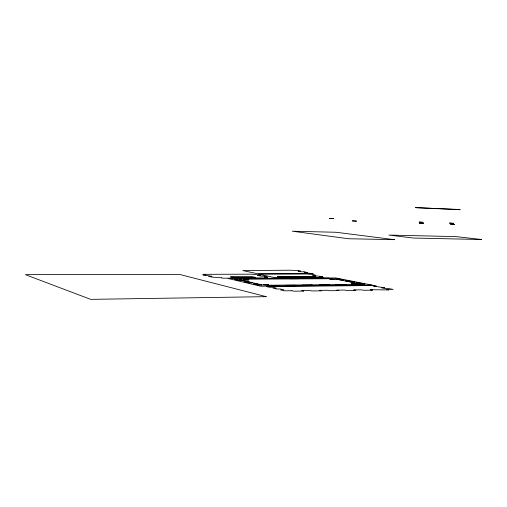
<?xml version="1.0" encoding="UTF-8"?>
<svg xmlns="http://www.w3.org/2000/svg" width="507" height="507" viewBox="0 0 507 507"><rect width="100%" height="100%" fill="white"/><g stroke="black" fill="none" stroke-linecap="round" stroke-linejoin="round"><path stroke-width="0.76" d="M333.657 218.694L329.544 218.447L333.669 218.682M356.225 283.85L351.56 283.609L356.225 283.85M268.507 284.63L263.564 284.408L268.507 284.649M334.43 279.484L329.905 279.237L334.43 279.484M248.538 279.997L243.759 279.788L248.538 279.997M356.497 221.115L352.207 220.887L356.484 221.122M423.44 223.372L419.295 223.143L423.427 223.378M419.219 222.098L423.237 222.345L419.245 222.098M454.475 224.354L450.4 224.119L454.481 224.348M453.359 223.314L449.405 223.086L453.366 223.308M266.2 296.658L90.69 299.364L25.35 274.648L179.364 274.363L266.2 296.658M291.912 290.733L284.452 290.828L280.593 289.915L283.901 289.877L280.079 288.977L276.784 289.015L273.02 288.128L276.302 288.09L272.57 287.216L269.306 287.254L266.549 286.601L373.336 285.511L376.39 286.113L373.526 286.138L384.661 287.748L381.777 287.78L385.973 288.61L388.869 288.578L393.128 289.421L386.581 289.503L388.723 289.934L370.344 289.712L372.455 290.15L363.437 290.27L361.339 289.833L353.753 289.928L355.838 290.365L346.617 290.492L344.551 290.048L336.8 290.15L338.853 290.593L329.43 290.72L327.389 290.27L319.467 290.378L321.489 290.822L311.849 290.955L309.847 290.498L301.747 290.606L303.731 291.062L293.876 291.189L291.912 290.733M358.037 284.408L268.38 285.251A5.514 0.57 2.8 0 1 260.858 284.668L240.236 279.82A5.324 0.526 2.7 0 1 242.46 279.211L329.689 278.717A5.032 0.475 3.2 0 1 336.616 279.243L359.381 283.774A5.216 0.507 3.3 0 1 358.037 284.408M277.348 285.397L267.728 285.492L269.547 285.916L279.186 285.821L277.348 285.397M294.694 285.232L285.276 285.321L287.133 285.739L296.563 285.65L294.694 285.232M311.672 285.067L302.457 285.156L304.339 285.574L313.573 285.479L311.672 285.067M328.295 284.909L319.271 284.997L321.191 285.403L330.228 285.314L328.295 284.909M344.576 284.757L335.742 284.839L337.687 285.245L346.534 285.156L344.576 284.757M360.521 284.598L351.864 284.687L353.835 285.086L362.511 284.997L360.521 284.598M372.03 285.099L260.642 286.214L228.226 278.501L335.799 277.95L372.03 285.099M252.15 282.811L248.95 282.836L243.816 281.626L247.004 281.6L252.15 282.811M354.178 282.012L351.357 282.031L345.666 280.897L348.474 280.878L354.178 282.012M256.517 283.838L253.291 283.869L258.602 285.124L261.84 285.092L256.517 283.838M359.013 282.969L356.18 282.995L362.055 284.161L364.901 284.135L359.013 282.969M242.783 280.605L239.615 280.631L234.652 279.452L237.808 279.433L242.783 280.605M343.79 279.953L340.996 279.972L335.482 278.875L338.258 278.856L343.79 279.953M315.88 276.835L279.408 276.993L277.468 276.575L313.865 276.429L315.88 276.835M255.363 277.361L234.462 277.456L230.406 276.511L251.206 276.429L255.363 277.361M221.432 277.817L211.888 277.095L208.802 276.34L211.945 276.334L202.737 274.87L205.855 274.864L203.605 274.319L252.03 274.192L257.353 274.712L260.579 275.415L257.638 275.428L260.89 276.144L263.843 276.131L267.145 276.854L264.179 276.866L267.506 277.602L264.439 277.614L266.112 277.988L230.837 277.773L232.44 278.153L223.017 278.197L221.432 277.817M280.168 277.5L274.192 277.525L258.608 274.135L306.703 274.014L311.976 274.509L315.392 275.193L312.642 275.2L316.089 275.89L322.338 276.581L319.575 276.588L323.098 277.297L320.234 277.31L322.002 277.665L288.92 277.456L290.638 277.823L281.867 277.868L280.168 277.5M297.039 278.324L288.287 278.368L290.017 278.742L298.788 278.692L297.039 278.324M312.838 278.242L304.257 278.286L314.613 278.603L312.838 278.242M328.327 278.159L319.917 278.204L330.127 278.52L328.327 278.159M304.004 271.803L301.323 271.809L298.078 271.163L300.752 271.163L297.533 270.523L289.934 270.212L242.783 270.548L257.48 273.736L313.136 273.609L307.914 273.115L304.599 272.455L307.293 272.455L304.004 271.803M394.402 239.665L348.442 238.74L292.387 231.217L336.078 232.269L394.402 239.665M481.65 239.507L413.497 238.049L388.913 235.071L455.945 236.611L481.65 239.507M454.906 209.296L415.309 207.636L460.185 209.702L454.906 209.296"/></g></svg>
